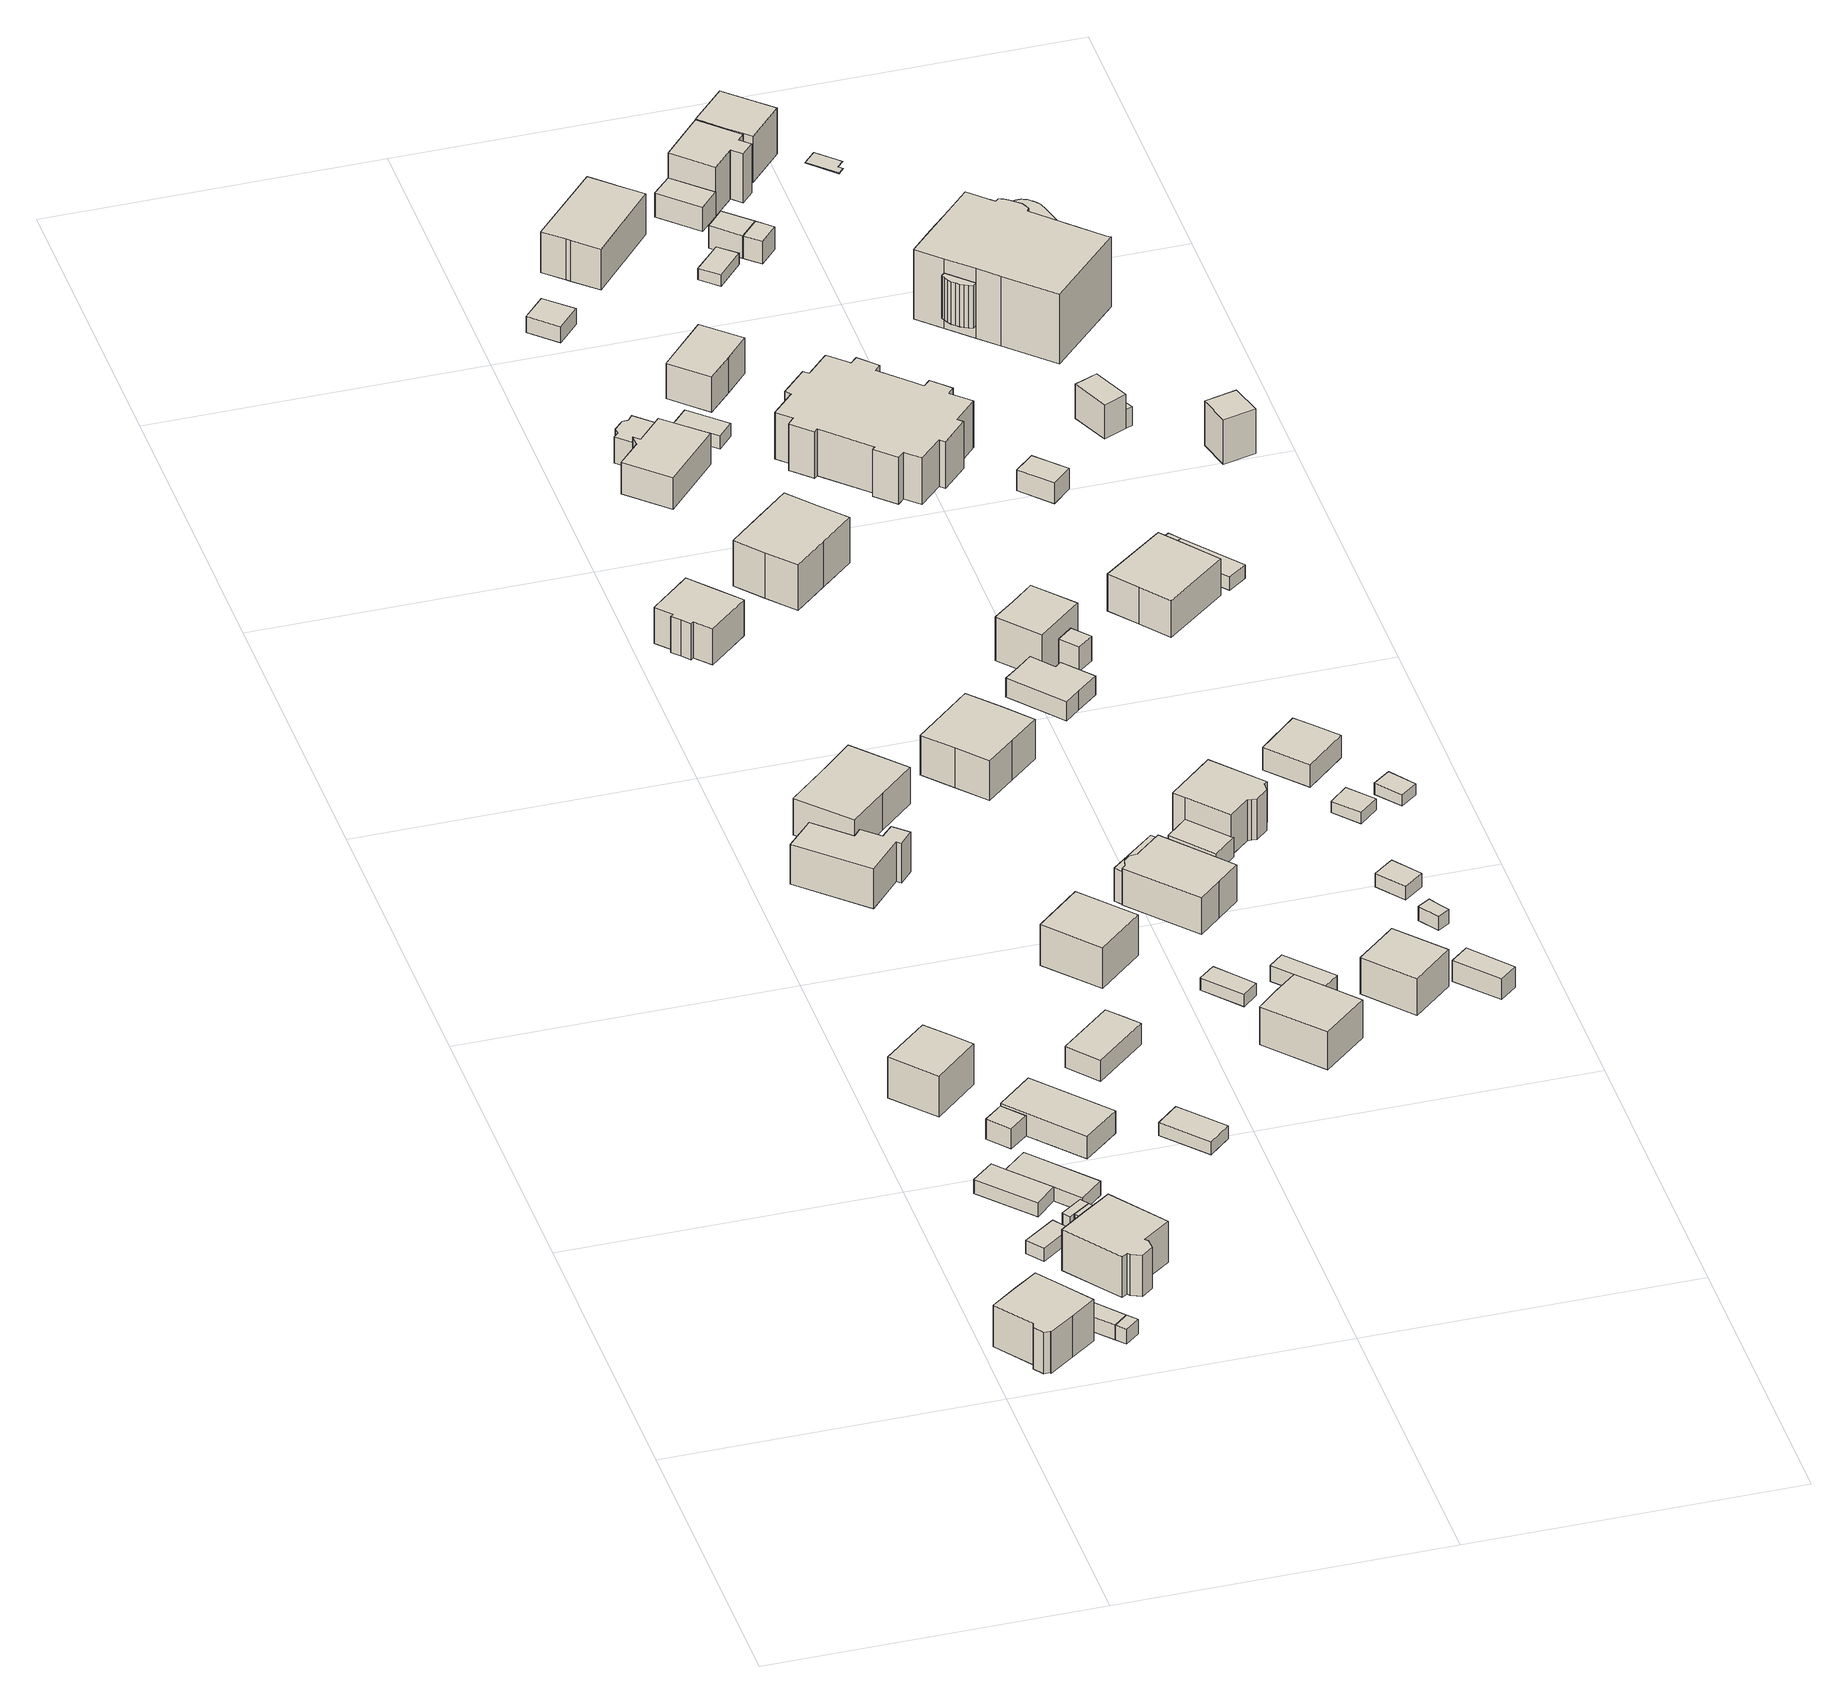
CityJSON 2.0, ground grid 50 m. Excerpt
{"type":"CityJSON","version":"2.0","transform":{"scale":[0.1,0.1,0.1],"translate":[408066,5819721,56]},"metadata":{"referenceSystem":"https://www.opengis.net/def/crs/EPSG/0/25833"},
"CityObjects":{
"building1":{"type":"Building","attributes":{"Gemeindeschluessel":"11000010","BezugspunktDach":"2200","function":"31001_1010","measuredHeight":9.78,"storeysAboveGround":1},"address":[{"country":"Germany","locality":"Berlin","thoroughfareNumber":"88A","thoroughfareName":"Terwestenstraße"}],"geometry":[{"type":"Solid","lod":"1","boundaries":[[[[0,1,2,3,4,5,6,7,8,9]],[[10,11,12,13,14,15,16,17,18,19]],[[10,19,9,8]],[[11,10,8,7]],[[12,11,7,6]],[[13,12,6,5]],[[14,13,5,4]],[[15,14,4,3]],[[16,15,3,2]],[[17,16,2,1]],[[18,17,1,0]],[[19,18,0,9]]]]}]},
"building2":{"type":"Building","attributes":{"Gemeindeschluessel":"11000010","BezugspunktDach":"2200","function":"51009_1611","measuredHeight":2.5,"storeysAboveGround":0},"address":[{"country":"Germany","locality":"Berlin"}],"geometry":[{"type":"Solid","lod":"1","boundaries":[[[[20,21,22,23]],[[24,25,26,27]],[[24,27,23,22]],[[25,24,22,21]],[[26,25,21,20]],[[27,26,20,23]]]]}]},
"building3":{"type":"Building","attributes":{"Gemeindeschluessel":"11000010","BezugspunktDach":"2200","function":"31001_2723","measuredHeight":2.43,"storeysAboveGround":1},"address":[{"country":"Germany","locality":"Berlin","thoroughfareNumber":"88A (2)","thoroughfareName":"Terwestenstraße"}],"geometry":[{"type":"Solid","lod":"1","boundaries":[[[[28,29,21,20]],[[25,30,31,26]],[[25,26,20,21]],[[30,25,21,29]],[[31,30,29,28]],[[26,31,28,20]]]]}]},
"building4":{"type":"Building","attributes":{"Gemeindeschluessel":"11000010","BezugspunktDach":"2200","function":"31001_2463","measuredHeight":2.18,"storeysAboveGround":1},"address":[{"country":"Germany","locality":"Berlin","thoroughfareNumber":"90A (1)","thoroughfareName":"Terwestenstraße"}],"geometry":[{"type":"Solid","lod":"1","boundaries":[[[[32,33,34,35]],[[36,37,38,39]],[[36,39,35,34]],[[37,36,34,33]],[[38,37,33,32]],[[39,38,32,35]]]]}]},
"building5":{"type":"Building","attributes":{"Gemeindeschluessel":"11000010","BezugspunktDach":"2200","function":"31001_2000","measuredHeight":2.38,"storeysAboveGround":1},"address":[{"country":"Germany","locality":"Berlin","thoroughfareNumber":"90 (2)","thoroughfareName":"Terwestenstraße"}],"geometry":[{"type":"Solid","lod":"1","boundaries":[[[[40,41,42,43,44]],[[45,46,47,48,49]],[[45,49,44,43]],[[46,45,43,42]],[[47,46,42,41]],[[48,47,41,40]],[[49,48,40,44]]]]}]},
"building6":{"type":"Building","attributes":{"Gemeindeschluessel":"11000010","BezugspunktDach":"2200","function":"31001_1010","measuredHeight":9.23,"storeysAboveGround":1},"address":[{"country":"Germany","locality":"Berlin","thoroughfareNumber":"90A","thoroughfareName":"Terwestenstraße"}],"geometry":[{"type":"Solid","lod":"1","boundaries":[[[[50,51,52,53,54,55,56,57,58,59,60,61]],[[62,63,64,65,66,67,68,69,70,71,72,73]],[[62,73,61,60]],[[63,62,60,59]],[[64,63,59,58]],[[65,64,58,57]],[[66,65,57,56]],[[67,66,56,55]],[[68,67,55,54]],[[69,68,54,53]],[[70,69,53,52]],[[71,70,52,51]],[[72,71,51,50]],[[73,72,50,61]]]]}]},
"building7":{"type":"Building","attributes":{"Gemeindeschluessel":"11000010","BezugspunktDach":"2200","function":"31001_1010","measuredHeight":8.6,"storeysAboveGround":1},"address":[{"country":"Germany","locality":"Berlin","thoroughfareNumber":"92A","thoroughfareName":"Terwestenstraße"}],"geometry":[{"type":"Solid","lod":"1","boundaries":[[[[74,75,76,77,78]],[[79,80,81,82,83]],[[79,83,78,77]],[[80,79,77,76]],[[81,80,76,75]],[[82,81,75,74]],[[83,82,74,78]]]]}]},
"building8":{"type":"Building","attributes":{"Gemeindeschluessel":"11000010","BezugspunktDach":"2200","function":"51009_1610","measuredHeight":2.14,"storeysAboveGround":0},"address":[{"country":"Germany","locality":"Berlin"}],"geometry":[{"type":"Solid","lod":"1","boundaries":[[[[84,85,86,87,88]],[[89,90,91,92,93]],[[89,93,88,87]],[[90,89,87,86]],[[91,90,86,85]],[[92,91,85,84]],[[93,92,84,88]]]]}]},
"building9":{"type":"Building","attributes":{"Gemeindeschluessel":"11000010","BezugspunktDach":"2200","function":"31001_2723","measuredHeight":2.11,"storeysAboveGround":1},"address":[{"country":"Germany","locality":"Berlin","thoroughfareNumber":"90A (2)","thoroughfareName":"Terwestenstraße"}],"geometry":[{"type":"Solid","lod":"1","boundaries":[[[[94,95,86,85]],[[90,96,97,91]],[[90,91,85,86]],[[96,90,86,95]],[[97,96,95,94]],[[91,97,94,85]]]]}]},
"building10":{"type":"Building","attributes":{"Gemeindeschluessel":"11000010","BezugspunktDach":"2200","function":"31001_2000","measuredHeight":2.38,"storeysAboveGround":1},"address":[{"country":"Germany","locality":"Berlin","thoroughfareNumber":"92 (1)","thoroughfareName":"Terwestenstraße"}],"geometry":[{"type":"Solid","lod":"1","boundaries":[[[[41,98,99,100,42]],[[101,102,103,47,46]],[[101,46,42,100]],[[102,101,100,99]],[[103,102,99,98]],[[47,103,98,41]],[[46,47,41,42]]]]}]},
"building11":{"type":"Building","attributes":{"Gemeindeschluessel":"11000010","function":"31001_1010"},"address":[{"country":"Germany","locality":"Berlin","thoroughfareNumber":"92","thoroughfareName":"Terwestenstraße"}],"children":["building11-1","building11-2"]},
"building11-1":{"type":"BuildingPart","attributes":{"BezugspunktDach":"2200","measuredHeight":4.22,"storeysAboveGround":1},"parents":["building11"],"geometry":[{"type":"MultiSurface","lod":"1","boundaries":[[[104,105,106,107]],[[108,109,110,111]],[[108,111,107,106]],[[109,108,106,105]],[[110,109,105,104]],[[112,113,114,110,104,107]],[[111,114,113,112]]]}]},
"building11-2":{"type":"BuildingPart","attributes":{"BezugspunktDach":"2200","measuredHeight":3.46,"storeysAboveGround":1},"parents":["building11"],"geometry":[{"type":"Solid","lod":"1","boundaries":[[[[115,113,112,116]],[[111,114,117,118]],[[111,118,116,112]],[[117,114,113,115]],[[118,117,115,116]],[[114,111,112,113]]]]}]},
"building12":{"type":"Building","attributes":{"Gemeindeschluessel":"11000010","BezugspunktDach":"2200","function":"31001_1010","measuredHeight":6.72,"storeysAboveGround":1},"address":[{"country":"Germany","locality":"Berlin","thoroughfareNumber":"6A","thoroughfareName":"Kolberger Straße"}],"geometry":[{"type":"Solid","lod":"1","boundaries":[[[[119,120,121,122,123,124,125,126,127,128]],[[129,130,131,132,133,134,135,136,137,138]],[[129,138,128,127]],[[130,129,127,126]],[[131,130,126,125]],[[132,131,125,124]],[[133,132,124,123]],[[134,133,123,122]],[[135,134,122,121]],[[136,135,121,120]],[[137,136,120,119]],[[138,137,119,128]]]]}]},
"building13":{"type":"Building","attributes":{"Gemeindeschluessel":"11000010","BezugspunktDach":"2200","function":"31001_1010","measuredHeight":4.05,"storeysAboveGround":1},"address":[{"country":"Germany","locality":"Berlin","thoroughfareNumber":"94","thoroughfareName":"Terwestenstraße"}],"geometry":[{"type":"Solid","lod":"1","boundaries":[[[[139,140,141,142,143]],[[144,145,146,147,148]],[[144,148,143,142]],[[145,144,142,141]],[[146,145,141,140]],[[147,146,140,139]],[[148,147,139,143]]]]}]},
"building14":{"type":"Building","attributes":{"Gemeindeschluessel":"11000010","BezugspunktDach":"2200","function":"31001_2000","measuredHeight":2.25,"storeysAboveGround":1},"address":[{"country":"Germany","locality":"Berlin","thoroughfareNumber":"94 (1)","thoroughfareName":"Terwestenstraße"}],"geometry":[{"type":"Solid","lod":"1","boundaries":[[[[149,150,151,152]],[[153,154,155,156]],[[153,156,152,151]],[[154,153,151,150]],[[155,154,150,149]],[[156,155,149,152]]]]}]},
"building15":{"type":"Building","attributes":{"Gemeindeschluessel":"11000010","BezugspunktDach":"2200","function":"31001_1010","measuredHeight":10.51,"storeysAboveGround":1},"address":[{"country":"Germany","locality":"Berlin","thoroughfareNumber":"95","thoroughfareName":"Terwestenstraße"}],"geometry":[{"type":"Solid","lod":"1","boundaries":[[[[157,158,159,160,161,162]],[[163,164,165,166,167,168]],[[163,168,162,161]],[[164,163,161,160]],[[165,164,160,159]],[[166,165,159,158]],[[167,166,158,157]],[[168,167,157,162]]]]}]},
"building16":{"type":"Building","attributes":{"Gemeindeschluessel":"11000010","BezugspunktDach":"2200","function":"31001_1010","measuredHeight":8.09,"storeysAboveGround":1},"address":[{"country":"Germany","locality":"Berlin","thoroughfareNumber":"99","thoroughfareName":"Terwestenstraße"}],"geometry":[{"type":"Solid","lod":"1","boundaries":[[[[169,170,171,172,173,174,175,176,177,178]],[[179,180,181,182,183,184,185,186,187,188]],[[179,188,178,177]],[[180,179,177,176]],[[181,180,176,175]],[[182,181,175,174]],[[183,182,174,173]],[[184,183,173,172]],[[185,184,172,171]],[[186,185,171,170]],[[187,186,170,169]],[[188,187,169,178]]]]}]},
"building17":{"type":"Building","attributes":{"Gemeindeschluessel":"11000010","BezugspunktDach":"2200","function":"31001_1010","measuredHeight":9.16,"storeysAboveGround":1},"address":[{"country":"Germany","locality":"Berlin","thoroughfareNumber":"96","thoroughfareName":"Terwestenstraße"}],"geometry":[{"type":"Solid","lod":"1","boundaries":[[[[189,190,191,192,193]],[[194,195,196,197,198]],[[194,198,193,192]],[[195,194,192,191]],[[196,195,191,190]],[[197,196,190,189]],[[198,197,189,193]]]]}]},
"building18":{"type":"Building","attributes":{"Gemeindeschluessel":"11000010","BezugspunktDach":"2200","function":"31001_1010","measuredHeight":9.37,"storeysAboveGround":1},"address":[{"country":"Germany","locality":"Berlin","thoroughfareNumber":"97, 97A","thoroughfareName":"Terwestenstraße"}],"geometry":[{"type":"Solid","lod":"1","boundaries":[[[[199,200,201,202,203,204,205]],[[206,207,208,209,210,211,212]],[[206,212,205,204]],[[207,206,204,203]],[[208,207,203,202]],[[209,208,202,201]],[[210,209,201,200]],[[211,210,200,199]],[[212,211,199,205]]]]}]},
"building19":{"type":"Building","attributes":{"Gemeindeschluessel":"11000010","BezugspunktDach":"2200","function":"51009_1611","measuredHeight":2.12,"storeysAboveGround":0},"address":[{"country":"Germany","locality":"Berlin"}],"geometry":[{"type":"Solid","lod":"1","boundaries":[[[[213,214,215,216]],[[217,218,219,220]],[[217,220,216,215]],[[218,217,215,214]],[[219,218,214,213]],[[220,219,213,216]]]]}]},
"building20":{"type":"Building","attributes":{"Gemeindeschluessel":"11000010","function":"31001_1010"},"address":[{"country":"Germany","locality":"Berlin","thoroughfareNumber":"28","thoroughfareName":"Schongauerstraße"}],"children":["building20-1","building20-2"]},
"building20-1":{"type":"BuildingPart","attributes":{"BezugspunktDach":"2200","measuredHeight":6.71,"storeysAboveGround":1},"parents":["building20"],"geometry":[{"type":"MultiSurface","lod":"1","boundaries":[[[221,222,223,224,225,226,227]],[[228,229,230,231,232,233,234]],[[228,234,227,226]],[[229,228,226,225]],[[235,236,225,224]],[[231,230,224,223],[231,237,235,230]],[[232,231,223,222]],[[233,232,222,221]],[[234,233,221,227]],[[238,230,229,236,235]],[[237,231,230,235]]]}]},
"building20-2":{"type":"BuildingPart","attributes":{"BezugspunktDach":"2200","measuredHeight":4.4,"storeysAboveGround":1},"parents":["building20"],"geometry":[{"type":"Solid","lod":"1","boundaries":[[[[236,235,237,239,240,241,242,243,244]],[[245,246,247,248,249,231,230,229,250]],[[245,250,244,243]],[[246,245,243,242]],[[247,246,242,241]],[[248,247,241,240]],[[249,248,240,239]],[[231,249,239,237]],[[250,229,236,244]],[[231,237,235,230]],[[235,236,229,230]]]]}]},
"building21":{"type":"Building","attributes":{"Gemeindeschluessel":"11000010","BezugspunktDach":"2200","function":"31001_1010","measuredHeight":9.69,"storeysAboveGround":1},"address":[{"country":"Germany","locality":"Berlin","thoroughfareNumber":"99B, 99C","thoroughfareName":"Terwestenstraße"}],"geometry":[{"type":"Solid","lod":"1","boundaries":[[[[251,252,253,254,255,256,257,258]],[[259,260,261,262,263,264,265,266]],[[259,266,258,257]],[[260,259,257,256]],[[261,260,256,255]],[[262,261,255,254]],[[263,262,254,253]],[[264,263,253,252]],[[265,264,252,251]],[[266,265,251,258]]]]}]},
"building22":{"type":"Building","attributes":{"Gemeindeschluessel":"11000010","BezugspunktDach":"2200","function":"51009_1610","measuredHeight":5.55,"storeysAboveGround":0},"address":[{"country":"Germany","locality":"Berlin"}],"geometry":[{"type":"Solid","lod":"1","boundaries":[[[[267,268,269,270,271,272,273,274]],[[275,276,277,278,279,280,281,282]],[[275,282,274,273]],[[276,275,273,272]],[[277,276,272,271]],[[278,277,271,270]],[[279,278,270,269]],[[280,279,269,268]],[[281,280,268,267]],[[282,281,267,274]]]]}]},
"building23":{"type":"Building","attributes":{"Gemeindeschluessel":"11000010","BezugspunktDach":"2200","function":"31001_1010","measuredHeight":9.23,"storeysAboveGround":1},"address":[{"country":"Germany","locality":"Berlin","thoroughfareNumber":"96A","thoroughfareName":"Terwestenstraße"}],"geometry":[{"type":"Solid","lod":"1","boundaries":[[[[283,284,285,286,287]],[[288,289,290,291,292]],[[288,292,287,286]],[[289,288,286,285]],[[290,289,285,284]],[[291,290,284,283]],[[292,291,283,287]]]]}]},
"building24":{"type":"Building","attributes":{"Gemeindeschluessel":"11000010","BezugspunktDach":"2200","function":"31001_1010","measuredHeight":8.44,"storeysAboveGround":1},"address":[{"country":"Germany","locality":"Berlin","thoroughfareNumber":"98","thoroughfareName":"Terwestenstraße"}],"geometry":[{"type":"Solid","lod":"1","boundaries":[[[[293,294,295,296,297,298,299,300,301,302]],[[303,304,305,306,307,308,309,310,311,312]],[[303,312,302,301]],[[304,303,301,300]],[[305,304,300,299]],[[306,305,299,298]],[[307,306,298,297]],[[308,307,297,296]],[[309,308,296,295]],[[310,309,295,294]],[[311,310,294,293]],[[312,311,293,302]]]]}]},
"building25":{"type":"Building","attributes":{"Gemeindeschluessel":"11000010","BezugspunktDach":"2200","function":"31001_2463","measuredHeight":2.64,"storeysAboveGround":1},"address":[{"country":"Germany","locality":"Berlin","thoroughfareNumber":"30 (1)","thoroughfareName":"Schongauerstraße"}],"geometry":[{"type":"Solid","lod":"1","boundaries":[[[[313,314,315,316]],[[317,318,319,320]],[[317,320,316,315]],[[318,317,315,314]],[[319,318,314,313]],[[320,319,313,316]]]]}]},
"building26":{"type":"Building","attributes":{"Gemeindeschluessel":"11000010","BezugspunktDach":"2200","function":"31001_2463","measuredHeight":2.71,"storeysAboveGround":1},"address":[{"country":"Germany","locality":"Berlin","thoroughfareNumber":"98 (1)","thoroughfareName":"Terwestenstraße"}],"geometry":[{"type":"Solid","lod":"1","boundaries":[[[[321,322,323,324]],[[325,326,327,328]],[[325,328,324,323]],[[326,325,323,322]],[[327,326,322,321]],[[328,327,321,324]]]]}]},
"building27":{"type":"Building","attributes":{"Gemeindeschluessel":"11000010","BezugspunktDach":"2200","function":"31001_2000","measuredHeight":2.21,"storeysAboveGround":1},"address":[{"country":"Germany","locality":"Berlin","thoroughfareNumber":"30A (1)","thoroughfareName":"Schongauerstraße"}],"geometry":[{"type":"Solid","lod":"1","boundaries":[[[[329,330,331,332]],[[333,334,335,336]],[[333,336,332,331]],[[334,333,331,330]],[[335,334,330,329]],[[336,335,329,332]]]]}]},
"building28":{"type":"Building","attributes":{"Gemeindeschluessel":"11000010","BezugspunktDach":"2200","function":"51009_1611","measuredHeight":4.42,"storeysAboveGround":0},"address":[{"country":"Germany","locality":"Berlin"}],"geometry":[{"type":"Solid","lod":"1","boundaries":[[[[337,338,339,340,341]],[[342,343,344,345,346]],[[342,346,341,340]],[[343,342,340,339]],[[344,343,339,338]],[[345,344,338,337]],[[346,345,337,341]]]]}]},
"building29":{"type":"Building","attributes":{"Gemeindeschluessel":"11000010","BezugspunktDach":"2200","function":"31001_1010","measuredHeight":8.34,"storeysAboveGround":1},"address":[{"country":"Germany","locality":"Berlin","thoroughfareNumber":"30A","thoroughfareName":"Schongauerstraße"}],"geometry":[{"type":"Solid","lod":"1","boundaries":[[[[347,348,349,350,351]],[[352,353,354,355,356]],[[352,356,351,350]],[[353,352,350,349]],[[354,353,349,348]],[[355,354,348,347]],[[356,355,347,351]]]]}]},
"building30":{"type":"Building","attributes":{"Gemeindeschluessel":"11000010","BezugspunktDach":"2200","function":"31001_1010","measuredHeight":3.6,"storeysAboveGround":1},"address":[{"country":"Germany","locality":"Berlin","thoroughfareNumber":"101","thoroughfareName":"Terwestenstraße"}],"geometry":[{"type":"Solid","lod":"1","boundaries":[[[[357,358,359,360,361,362,363,364]],[[365,366,367,368,369,370,371,372]],[[365,372,364,363]],[[366,365,363,362]],[[367,366,362,361]],[[368,367,361,360]],[[369,368,360,359]],[[370,369,359,358]],[[371,370,358,357]],[[372,371,357,364]]]]}]},
"building31":{"type":"Building","attributes":{"Gemeindeschluessel":"11000010","BezugspunktDach":"2200","function":"31001_1010","measuredHeight":9.09,"storeysAboveGround":1},"address":[{"country":"Germany","locality":"Berlin","thoroughfareNumber":"100","thoroughfareName":"Terwestenstraße"}],"geometry":[{"type":"Solid","lod":"1","boundaries":[[[[373,374,375,376,377,378,379,380,381,382,383]],[[384,385,386,387,388,389,390,391,392,393,394]],[[384,394,383,382]],[[385,384,382,381]],[[386,385,381,380]],[[387,386,380,379]],[[388,387,379,378]],[[389,388,378,377]],[[390,389,377,376]],[[391,390,376,375]],[[392,391,375,374]],[[393,392,374,373]],[[394,393,373,383]]]]}]},
"building32":{"type":"Building","attributes":{"Gemeindeschluessel":"11000010","BezugspunktDach":"2200","function":"31001_1010","measuredHeight":7.8,"storeysAboveGround":1},"address":[{"country":"Germany","locality":"Berlin","thoroughfareNumber":"98A","thoroughfareName":"Terwestenstraße"}],"geometry":[{"type":"Solid","lod":"1","boundaries":[[[[395,396,397,398,399]],[[400,401,402,403,404]],[[400,404,399,398]],[[401,400,398,397]],[[402,401,397,396]],[[403,402,396,395]],[[404,403,395,399]]]]}]},
"building33":{"type":"Building","attributes":{"Gemeindeschluessel":"11000010","BezugspunktDach":"2200","function":"31001_1010","measuredHeight":8.13,"storeysAboveGround":2},"address":[{"country":"Germany","locality":"Berlin","thoroughfareNumber":"32 (1)","thoroughfareName":"Schongauerstraße"}],"geometry":[{"type":"Solid","lod":"1","boundaries":[[[[405,406,407,408,409,410,411,412]],[[413,414,415,416,417,418,419,420]],[[413,420,412,411]],[[414,413,411,410]],[[415,414,410,409]],[[416,415,409,408]],[[417,416,408,407]],[[418,417,407,406]],[[419,418,406,405]],[[420,419,405,412]]]]}]},
"building34":{"type":"Building","attributes":{"Gemeindeschluessel":"11000010","function":"31001_1010"},"address":[{"country":"Germany","locality":"Berlin","thoroughfareNumber":"101","thoroughfareName":"Terwestenstraße"}],"children":["building34-1","building34-2"]},
"building34-1":{"type":"BuildingPart","attributes":{"BezugspunktDach":"2200","measuredHeight":10.72,"storeysAboveGround":1},"parents":["building34"],"geometry":[{"type":"Solid","lod":"1","boundaries":[[[[421,422,423,424,425]],[[426,427,428,429,430]],[[426,430,425,424]],[[427,426,424,423]],[[428,427,423,422]],[[429,428,422,421],[431,432,433,434]],[[430,429,421,425]],[[433,432,431,434]]]]}]},
"building34-2":{"type":"BuildingPart","attributes":{"BezugspunktDach":"2200","measuredHeight":4.15,"storeysAboveGround":1},"parents":["building34"],"geometry":[{"type":"Solid","lod":"1","boundaries":[[[[435,436,434,433]],[[431,437,438,432]],[[437,431,434,436]],[[438,437,436,435]],[[432,438,435,433]],[[431,432,433,434]]]]}]},
"building35":{"type":"Building","attributes":{"Gemeindeschluessel":"11000010","BezugspunktDach":"2200","function":"31001_1010","measuredHeight":9.12,"storeysAboveGround":2},"address":[{"country":"Germany","locality":"Berlin","thoroughfareNumber":"6","thoroughfareName":"Dahlwitzer Straße"}],"geometry":[{"type":"Solid","lod":"1","boundaries":[[[[439,440,441,442,443,444,445,446,447,448,449,450,451,452,453,454,455,456,457,458,459,460,461,462,463,464,465,466,467,468,469,470]],[[471,472,473,474,475,476,477,478,479,480,481,482,483,484,485,486,487,488,489,490,491,492,493,494,495,496,497,498,499,500,501,502]],[[471,502,470,469]],[[472,471,469,468]],[[473,472,468,467]],[[474,473,467,466]],[[475,474,466,465]],[[476,475,465,464]],[[477,476,464,463]],[[478,477,463,462]],[[479,478,462,461]],[[480,479,461,460]],[[481,480,460,459]],[[482,481,459,458]],[[483,482,458,457]],[[484,483,457,456]],[[485,484,456,455]],[[486,485,455,454]],[[487,486,454,453]],[[488,487,453,452]],[[489,488,452,451]],[[490,489,451,450]],[[491,490,450,449]],[[492,491,449,448]],[[493,492,448,447]],[[494,493,447,446]],[[495,494,446,445]],[[496,495,445,444]],[[497,496,444,443]],[[498,497,443,442]],[[499,498,442,441]],[[500,499,441,440]],[[501,500,440,439]],[[502,501,439,470]]]]}]},
"building36":{"type":"Building","attributes":{"Gemeindeschluessel":"11000010","BezugspunktDach":"2200","function":"31001_2463","measuredHeight":4.49,"storeysAboveGround":1},"address":[{"country":"Germany","locality":"Berlin","thoroughfareNumber":"98A (1)","thoroughfareName":"Terwestenstraße"}],"geometry":[{"type":"Solid","lod":"1","boundaries":[[[[503,504,505,506]],[[507,508,509,510]],[[507,510,506,505]],[[508,507,505,504]],[[509,508,504,503]],[[510,509,503,506]]]]}]},
"building37":{"type":"Building","attributes":{"Gemeindeschluessel":"11000010","BezugspunktDach":"2200","function":"31001_1010","measuredHeight":1.95,"storeysAboveGround":1},"address":[{"country":"Germany","locality":"Berlin","thoroughfareNumber":"32","thoroughfareName":"Schongauerstraße"}],"geometry":[{"type":"Solid","lod":"1","boundaries":[[[[511,512,513,514]],[[515,516,517,518]],[[515,518,514,513]],[[516,515,513,512]],[[517,516,512,511]],[[518,517,511,514]]]]}]},
"building38":{"type":"Building","attributes":{"Gemeindeschluessel":"11000010","BezugspunktDach":"2200","function":"31001_2000","measuredHeight":2.93,"storeysAboveGround":1},"address":[{"country":"Germany","locality":"Berlin","thoroughfareNumber":"2A (1)","thoroughfareName":"Dahlwitzer Straße"}],"geometry":[{"type":"Solid","lod":"1","boundaries":[[[[519,520,521,522,523]],[[524,525,526,527,528]],[[524,528,523,522]],[[525,524,522,521]],[[526,525,521,520]],[[527,526,520,519]],[[528,527,519,523]]]]}]},
"building39":{"type":"Building","attributes":{"Gemeindeschluessel":"11000010","BezugspunktDach":"2200","function":"31001_1010","measuredHeight":2.29,"storeysAboveGround":1},"address":[{"country":"Germany","locality":"Berlin","thoroughfareNumber":"2A","thoroughfareName":"Dahlwitzer Straße"}],"geometry":[{"type":"Solid","lod":"1","boundaries":[[[[529,530,531,532]],[[533,534,535,536]],[[533,536,532,531]],[[534,533,531,530]],[[535,534,530,529]],[[536,535,529,532]]]]}]},
"building40":{"type":"Building","attributes":{"Gemeindeschluessel":"11000010","BezugspunktDach":"2200","function":"31001_2000","measuredHeight":4.16,"storeysAboveGround":1},"address":[{"country":"Germany","locality":"Berlin","thoroughfareNumber":"34 (1)","thoroughfareName":"Schongauerstraße"}],"geometry":[{"type":"Solid","lod":"1","boundaries":[[[[537,538,539,540]],[[541,542,543,544]],[[541,544,540,539]],[[542,541,539,538]],[[543,542,538,537]],[[544,543,537,540]]]]}]},
"building41":{"type":"Building","attributes":{"Gemeindeschluessel":"11000010","BezugspunktDach":"2200","function":"31001_2000","measuredHeight":3.8,"storeysAboveGround":1},"address":[{"country":"Germany","locality":"Berlin","thoroughfareNumber":"34 (3)","thoroughfareName":"Schongauerstraße"}],"geometry":[{"type":"Solid","lod":"1","boundaries":[[[[545,546,547,548]],[[549,550,551,552]],[[549,552,548,547]],[[550,549,547,546]],[[551,550,546,545]],[[552,551,545,548]]]]}]},
"building42":{"type":"Building","attributes":{"Gemeindeschluessel":"11000010","BezugspunktDach":"2200","function":"31001_2000","measuredHeight":1.9,"storeysAboveGround":1},"address":[{"country":"Germany","locality":"Berlin","thoroughfareNumber":"102 (2)","thoroughfareName":"Terwestenstraße"}],"geometry":[{"type":"Solid","lod":"1","boundaries":[[[[553,554,555,556]],[[557,558,559,560]],[[557,560,556,555]],[[558,557,555,554]],[[559,558,554,553]],[[560,559,553,556]]]]}]},
"building43":{"type":"Building","attributes":{"Gemeindeschluessel":"11000010","BezugspunktDach":"2200","function":"31001_1010","measuredHeight":4.25,"storeysAboveGround":1},"address":[{"country":"Germany","locality":"Berlin","thoroughfareNumber":"102","thoroughfareName":"Terwestenstraße"}],"geometry":[{"type":"Solid","lod":"1","boundaries":[[[[561,562,563,564,565]],[[566,567,568,569,570]],[[566,570,565,564]],[[567,566,564,563]],[[568,567,563,562]],[[569,568,562,561]],[[570,569,561,565]]]]}]},
"building44":{"type":"Building","attributes":{"Gemeindeschluessel":"11000010","BezugspunktDach":"2200","function":"51009_1610","measuredHeight":3.81,"storeysAboveGround":0},"address":[{"country":"Germany","locality":"Berlin"}],"geometry":[{"type":"Solid","lod":"1","boundaries":[[[[571,572,546,545]],[[550,573,574,551]],[[550,551,545,546]],[[573,550,546,572]],[[574,573,572,571]],[[551,574,571,545]]]]}]},
"building45":{"type":"Building","attributes":{"Gemeindeschluessel":"11000010","BezugspunktDach":"2200","function":"31001_1010","measuredHeight":8.16,"storeysAboveGround":1},"address":[{"country":"Germany","locality":"Berlin","thoroughfareNumber":"103","thoroughfareName":"Terwestenstraße"}],"geometry":[{"type":"Solid","lod":"1","boundaries":[[[[575,576,577,578,579,580,581]],[[582,583,584,585,586,587,588]],[[582,588,581,580]],[[583,582,580,579]],[[584,583,579,578]],[[585,584,578,577]],[[586,585,577,576]],[[587,586,576,575]],[[588,587,575,581]]]]}]},
"building46":{"type":"Building","attributes":{"Gemeindeschluessel":"11000010","BezugspunktDach":"2200","function":"31001_1312","measuredHeight":3.9,"storeysAboveGround":1},"address":[{"country":"Germany","locality":"Berlin","thoroughfareNumber":"5 (2)","thoroughfareName":"Dahlwitzer Straße"}],"geometry":[{"type":"Solid","lod":"1","boundaries":[[[[589,590,591,592,593]],[[594,595,596,597,598]],[[594,598,593,592]],[[595,594,592,591]],[[596,595,591,590]],[[597,596,590,589]],[[598,597,589,593]]]]}]},
"building47":{"type":"Building","attributes":{"Gemeindeschluessel":"11000010","BezugspunktDach":"2200","function":"31001_1313","measuredHeight":2.46,"storeysAboveGround":1},"address":[{"country":"Germany","locality":"Berlin","thoroughfareNumber":"102 (1)","thoroughfareName":"Terwestenstraße"}],"geometry":[{"type":"Solid","lod":"1","boundaries":[[[[599,600,601,602]],[[603,604,605,606]],[[603,606,602,601]],[[604,603,601,600]],[[605,604,600,599]],[[606,605,599,602]]]]}]},
"building48":{"type":"Building","attributes":{"Gemeindeschluessel":"11000010","function":"31001_1010"},"address":[{"country":"Germany","locality":"Berlin","thoroughfareNumber":"34","thoroughfareName":"Schongauerstraße"}],"children":["building48-1","building48-2"]},
"building48-1":{"type":"BuildingPart","attributes":{"BezugspunktDach":"2200","measuredHeight":8.17,"storeysAboveGround":2},"parents":["building48"],"geometry":[{"type":"MultiSurface","lod":"1","boundaries":[[[607,608,609,610,611,612,613]],[[614,615,616,617,618,619,620]],[[614,620,613,612]],[[615,614,612,611]],[[616,615,611,610]],[[617,616,610,609]],[[618,617,609,608]],[[621,622,608,607]],[[620,623,621,619,607,613]],[[619,618,622,621]],[[619,621,623,620]]]}]},
"building48-2":{"type":"BuildingPart","attributes":{"BezugspunktDach":"2200","measuredHeight":10.39,"storeysAboveGround":2},"parents":["building48"],"geometry":[{"type":"MultiSurface","lod":"1","boundaries":[[[624,625,626,627,628,629,622,623,630,631]],[[632,633,634,635,636,637,638,639,542,541]],[[632,541,631,630]],[[633,632,630,623]],[[634,633,623,620,619,618,622]],[[635,634,622,629]],[[636,635,629,628]],[[637,636,628,627]],[[638,637,627,626]],[[639,638,626,625]],[[542,639,625,624]],[[541,542,624,631]],[[622,618,619,621]],[[621,640,619,620,623]]]}]},
"building49":{"type":"Building","attributes":{"Gemeindeschluessel":"11000010","BezugspunktDach":"2200","function":"31001_2143","measuredHeight":2.33,"storeysAboveGround":1},"address":[{"country":"Germany","locality":"Berlin","thoroughfareNumber":"103 (2)","thoroughfareName":"Terwestenstraße"}],"geometry":[{"type":"Solid","lod":"1","boundaries":[[[[641,642,643,644]],[[645,646,647,648]],[[645,648,644,643]],[[646,645,643,642]],[[647,646,642,641]],[[648,647,641,644]]]]}]},
"building50":{"type":"Building","attributes":{"Gemeindeschluessel":"11000010","BezugspunktDach":"2200","function":"51009_1611","measuredHeight":2.28,"storeysAboveGround":0},"address":[{"country":"Germany","locality":"Berlin"}],"geometry":[{"type":"Solid","lod":"1","boundaries":[[[[649,650,651,652,653,642,641,654]],[[647,646,655,656,657,658,583,582]],[[647,582,654,641]],[[646,647,641,642]],[[655,646,642,653]],[[656,655,653,652]],[[657,656,652,651]],[[658,657,651,650]],[[583,658,650,649]],[[582,583,649,654]]]]}]},
"building51":{"type":"Building","attributes":{"Gemeindeschluessel":"11000010","BezugspunktDach":"2200","function":"31001_1312","measuredHeight":6.87,"storeysAboveGround":1},"address":[{"country":"Germany","locality":"Berlin","thoroughfareNumber":"5 (1)","thoroughfareName":"Dahlwitzer Straße"}],"geometry":[{"type":"Solid","lod":"1","boundaries":[[[[659,660,661,662]],[[663,664,665,666]],[[663,666,662,661]],[[664,663,661,660]],[[665,664,660,659]],[[666,665,659,662]]]]}]},
"building52":{"type":"Building","attributes":{"Gemeindeschluessel":"11000010","BezugspunktDach":"2200","function":"31001_1010","measuredHeight":0.03,"storeysAboveGround":1},"address":[{"country":"Germany","locality":"Berlin","thoroughfareNumber":"8","thoroughfareName":"Dahlwitzer Straße"}],"geometry":[{"type":"Solid","lod":"1","boundaries":[[[[667,668,669,670,671,672]],[[673,674,675,676,677,678]],[[673,678,672,671]],[[674,673,671,670]],[[675,674,670,669]],[[676,675,669,668]],[[677,676,668,667]],[[678,677,667,672]]]]}]},
"building53":{"type":"Building","attributes":{"Gemeindeschluessel":"11000010","BezugspunktDach":"2200","function":"51009_1610","measuredHeight":3.19,"storeysAboveGround":0},"address":[{"country":"Germany","locality":"Berlin"}],"geometry":[{"type":"Solid","lod":"1","boundaries":[[[[679,680,681,682]],[[683,684,664,663]],[[683,663,682,681]],[[684,683,681,680]],[[664,684,680,679]],[[663,664,679,682]]]]}]},
"building54":{"type":"Building","attributes":{"Gemeindeschluessel":"11000010","function":"31001_1010"},"address":[{"country":"Germany","locality":"Berlin","thoroughfareNumber":"7","thoroughfareName":"Dahlwitzer Straße"}],"children":["building54-1","building54-2","building54-3","building54-4"]},
"building54-1":{"type":"BuildingPart","attributes":{"BezugspunktDach":"2200","measuredHeight":14.38,"storeysAboveGround":2},"parents":["building54"],"geometry":[{"type":"MultiSurface","lod":"1","boundaries":[[[685,686,687,688,689,690,691,692,693,694,695,696,697,698,699,700,701,702,703,704,705]],[[706,707,708,709,710,711,712,713,714,715,716,717,718,719,720,721,722,723,724,725,726]],[[706,726,705,704]],[[727,728,704,703]],[[708,707,703,702]],[[729,730,702,701]],[[709,708,731,732,733]],[[734,729,733,735,710,709,701,700]],[[736,737,734,735,738,711,710,700,699]],[[739,737,738,740,712,711,699,698]],[[713,712,698,697],[740,741,742,739]],[[743,742,741,744,714,713,697,696]],[[745,746,743,744,745,715,714,696,695]],[[716,715,695,694],[745,747,748,746]],[[749,748,694,693]],[[717,716,750,747,751]],[[718,717,751,752,753,749,693,692]],[[719,718,692,691]],[[720,719,691,690]],[[721,720,690,689]],[[722,721,689,688]],[[723,722,688,687]],[[724,723,687,686]],[[725,724,686,685],[754,755,756,757]],[[726,725,685,705]],[[707,706,728,727]],[[733,732,731,730,729]],[[735,733,729,734]],[[738,735,734,737,736]],[[740,738,737,739]],[[742,741,740,739]],[[744,741,742,743]],[[744,743,746,745]],[[748,747,745,746]],[[751,747,750,748,749]],[[749,753,752,751]],[[756,755,754,757]]]}]},
"building54-2":{"type":"BuildingPart","attributes":{"BezugspunktDach":"2200","measuredHeight":10.43,"storeysAboveGround":2},"parents":["building54"],"geometry":[{"type":"MultiSurface","lod":"1","boundaries":[[[728,727,758,759]],[[760,761,762,763]],[[760,763,759,758]],[[761,760,758,727]],[[762,761,707,706,728]],[[763,762,728,759]],[[727,728,706,707]]]}]},
"building54-3":{"type":"BuildingPart","attributes":{"BezugspunktDach":"2200","measuredHeight":7.16,"storeysAboveGround":2},"parents":["building54"],"geometry":[{"type":"Solid","lod":"1","boundaries":[[[[764,765,766,767,768,769,770,771,757,756,772]],[[755,754,773,774,775,776,777,778,779,780,781]],[[755,781,772,756]],[[773,754,757,771]],[[774,773,771,770]],[[775,774,770,769]],[[776,775,769,768]],[[777,776,768,767]],[[778,777,767,766]],[[779,778,766,765]],[[780,779,765,764]],[[781,780,764,772]],[[755,756,757,754]]]]}]},
"building54-4":{"type":"BuildingPart","attributes":{"BezugspunktDach":"2200","measuredHeight":5.04,"storeysAboveGround":2},"parents":["building54"],"geometry":[{"type":"MultiSurface","lod":"1","boundaries":[[[734,737,739,742,743,746,748,749,753,782,783,784,785,786,787,788,789,790,791,792,793,794,795,796,797,798,799,800,801,802,730]],[[803,804,805,806,807,808,809,810,811,812,813,814,815,816,817,818,819,820,821,822,823,752,751,747,745,744,741,740,738,735,732]],[[803,732,730,802]],[[804,803,802,801]],[[805,804,801,800]],[[806,805,800,799]],[[807,806,799,798]],[[808,807,798,797]],[[809,808,797,796]],[[810,809,796,795]],[[811,810,795,794]],[[812,811,794,793]],[[813,812,793,792]],[[814,813,792,791]],[[815,814,791,790]],[[816,815,790,789]],[[817,816,789,788]],[[818,817,788,787]],[[819,818,787,786]],[[820,819,786,785]],[[821,820,785,784]],[[822,821,784,783]],[[823,822,783,782]],[[752,823,782,753]],[[751,752,753,749]],[[747,751,824,749,748]],[[745,747,748,746]],[[744,745,746,743]],[[744,825,743,742,741]],[[740,741,742,739]],[[740,739,737,738]],[[735,738,737,734]],[[732,733,729,730]],[[735,734,729,826,733]]]}]},
"building55":{"type":"Building","attributes":{"Gemeindeschluessel":"11000010","BezugspunktDach":"2200","function":"51009_1611","measuredHeight":8.33,"storeysAboveGround":0},"address":[{"country":"Germany","locality":"Berlin"}],"geometry":[{"type":"Solid","lod":"1","boundaries":[[[[827,828,829,830,831]],[[832,833,834,835,836]],[[832,836,831,830]],[[833,832,830,829]],[[834,833,829,828]],[[835,834,828,827]],[[836,835,827,831]]]]}]}
},
"vertices":[
[47,30,107],[44,21,107],[55,6,107],[64,6,107],[65,4,107],[104,32,107],[142,60,107],[83,142,107],[44,114,107],[6,86,107],[44,114,37],[83,142,37],[142,60,37],[104,32,37],[65,4,37],[64,6,37],[55,6,37],[44,21,37],[47,30,37],[6,86,37],
[171,54,62],[192,72,62],[153,118,62],[133,96,62],[153,118,37],[192,72,37],[171,54,37],[133,96,37],
[183,40,62],[205,58,62],[205,58,37],[183,40,37],
[129,257,58],[177,292,58],[159,317,58],[110,282,58],[159,317,36],[177,292,36],[129,257,36],[110,282,36],
[151,360,59],[182,389,59],[130,447,59],[115,465,59],[82,437,59],[115,465,35],[130,447,35],[182,389,35],[151,360,35],[82,437,35],
[207,144,107],[216,150,107],[219,146,107],[235,139,107],[253,153,107],[252,170,107],[248,174,107],[249,175,107],[291,205,107],[230,289,107],[188,259,107],[146,228,107],[188,259,38],[230,289,38],[291,205,38],[249,175,38],[248,174,38],[252,170,38],[253,153,38],[235,139,38],[219,146,38],[216,150,38],[207,144,38],[146,228,38],
[86,619,105],[153,678,105],[126,709,105],[98,740,105],[31,682,105],[98,740,36],[126,709,36],[153,678,36],[86,619,36],[31,682,36],
[185,319,57],[192,324,57],[218,342,57],[209,354,57],[177,331,57],[209,354,36],[218,342,36],[192,324,36],[185,319,36],[177,331,36],
[205,307,57],[230,324,57],[230,324,36],[205,307,36],
[213,354,59],[247,384,59],[165,478,59],[165,478,35],[247,384,35],[213,354,35],
[253,469,74],[307,515,74],[214,622,74],[161,576,74],[214,622,36],[307,515,36],[253,469,36],[161,576,36],[161,576,70],[188,544,70],[188,544,36],
[160,520,70],[133,552,70],[160,520,36],[133,552,36],
[136,1107,104],[184,1159,104],[190,1153,104],[209,1175,104],[187,1195,104],[170,1177,104],[144,1201,104],[133,1188,104],[82,1236,104],[43,1194,104],[82,1236,37],[133,1188,37],[144,1201,37],[170,1177,37],[187,1195,37],[209,1175,37],[190,1153,37],[184,1159,37],[136,1107,37],[43,1194,37],
[322,637,71],[399,704,71],[380,726,71],[361,748,71],[284,682,71],[361,748,35],[380,726,35],[399,704,35],[322,637,35],[284,682,35],
[419,433,56],[452,462,56],[396,525,56],[363,496,56],[396,525,34],[452,462,34],[419,433,34],[363,496,34],
[145,1228,101],[199,1276,101],[252,1323,101],[185,1397,101],[132,1348,101],[78,1300,101],[132,1348,39],[185,1397,39],[252,1323,39],[199,1276,39],[145,1228,39],[78,1300,39],
[42,1757,100],[37,1753,100],[48,1741,100],[59,1728,100],[63,1732,100],[84,1709,100],[144,1762,100],[113,1797,100],[82,1833,100],[21,1780,100],[82,1833,39],[113,1797,39],[144,1762,39],[84,1709,39],[63,1732,39],[59,1728,39],[48,1741,39],[37,1753,39],[42,1757,39],[21,1780,39],
[385,842,105],[453,902,105],[386,978,105],[352,948,105],[318,918,105],[352,948,36],[386,978,36],[453,902,36],[385,842,36],[318,918,36],
[321,1341,107],[358,1299,107],[401,1336,107],[445,1374,107],[408,1417,107],[370,1459,107],[284,1383,107],[370,1459,40],[408,1417,40],[445,1374,40],[401,1336,40],[358,1299,40],[321,1341,40],[284,1383,40],
[559,747,57],[582,767,57],[536,821,57],[512,801,57],[536,821,36],[582,767,36],[559,747,36],[512,801,36],
[134,2072,91],[213,2157,91],[154,2211,91],[117,2171,91],[108,2179,91],[109,2162,91],[76,2127,91],[109,2162,38],[108,2179,38],[117,2171,38],[154,2211,38],[213,2157,38],[134,2072,38],[76,2127,38],[117,2171,82],[108,2179,82],[154,2211,82],[117,2171,45],
[124,2239,82],[117,2230,82],[108,2230,82],[94,2215,82],[95,2206,82],[87,2198,82],[95,2206,38],[94,2215,38],[108,2230,38],[117,2230,38],[124,2239,38],[87,2198,38],
[196,1836,117],[231,1796,117],[280,1839,117],[330,1882,117],[295,1922,117],[260,1962,117],[211,1919,117],[162,1876,117],[211,1919,40],[260,1962,40],[295,1922,40],[330,1882,40],[280,1839,40],[231,1796,40],[196,1836,40],[162,1876,40],
[465,1021,93],[471,1026,93],[474,1038,93],[483,1046,93],[495,1047,93],[534,1081,93],[526,1090,93],[457,1031,93],[526,1090,37],[534,1081,37],[495,1047,37],[483,1046,37],[474,1038,37],[471,1026,37],[465,1021,37],[457,1031,37],
[627,574,100],[694,632,100],[621,716,100],[587,687,100],[554,657,100],[587,687,36],[621,716,36],[694,632,36],[627,574,36],[554,657,36],
[550,924,98],[584,954,98],[618,984,98],[534,1081,98],[499,1051,98],[495,1047,98],[483,1046,98],[474,1038,98],[471,1026,98],[465,1021,98],[471,1026,36],[474,1038,36],[483,1046,36],[495,1047,36],[499,1051,36],[534,1081,36],[618,984,36],[584,954,36],[550,924,36],[465,1021,36],
[96,2486,65],[128,2521,65],[89,2557,65],[57,2523,65],[89,2557,38],[128,2521,38],[96,2486,38],[57,2523,38],
[669,728,62],[691,747,62],[632,814,62],[610,795,62],[632,814,35],[691,747,35],[669,728,35],[610,795,35],
[235,2187,61],[257,2211,61],[206,2259,61],[183,2234,61],[206,2259,39],[257,2211,39],[235,2187,39],[183,2234,39],
[609,1055,69],[643,1084,69],[640,1087,69],[591,1144,69],[558,1114,69],[591,1144,36],[640,1087,36],[643,1084,36],[609,1055,36],[558,1114,36],
[248,2272,99],[283,2309,99],[317,2346,99],[265,2394,99],[197,2320,99],[265,2394,39],[317,2346,39],[283,2309,39],[248,2272,39],[197,2320,39],
[512,1449,70],[535,1469,70],[567,1496,70],[530,1540,70],[521,1532,70],[494,1565,70],[471,1545,70],[448,1526,70],[471,1545,38],[494,1565,38],[521,1532,38],[530,1540,38],[567,1496,38],[535,1469,38],[512,1449,38],[448,1526,38],
[591,1144,106],[640,1087,106],[671,1114,106],[677,1114,106],[685,1113,106],[703,1129,106],[704,1143,106],[709,1147,106],[646,1219,106],[612,1189,106],[578,1159,106],[612,1189,37],[646,1219,37],[709,1147,37],[704,1143,37],[703,1129,37],[685,1113,37],[677,1114,37],[671,1114,37],[640,1087,37],[591,1144,37],[578,1159,37],
[780,662,97],[841,715,97],[780,784,97],[750,758,97],[720,732,97],[750,758,35],[780,784,35],[841,715,35],[780,662,35],[720,732,35],
[144,2623,108],[149,2618,108],[183,2587,108],[278,2693,108],[245,2723,108],[240,2728,108],[212,2754,108],[115,2649,108],[212,2754,39],[240,2728,39],[245,2723,39],[278,2693,39],[183,2587,39],[149,2618,39],[144,2623,39],[115,2649,39],
[508,1553,112],[575,1610,112],[525,1668,112],[492,1639,112],[458,1611,112],[492,1639,38],[525,1668,38],[575,1610,38],[508,1553,38],[458,1611,38],[562,1599,38],[539,1580,38],[539,1580,80],[562,1599,80],
[561,1554,80],[584,1573,80],[584,1573,38],[561,1554,38],
[321,2124,118],[311,2113,118],[340,2085,118],[345,2090,118],[409,2028,118],[404,2023,118],[433,1995,118],[443,2005,118],[464,1985,118],[498,2019,118],[505,2012,118],[542,2050,118],[535,2057,118],[568,2091,118],[569,2092,118],[541,2119,118],[550,2129,118],[524,2155,118],[514,2145,118],[504,2155,118],[460,2198,118],[469,2208,118],[443,2234,118],[433,2224,118],[405,2251,118],[404,2251,118],[371,2217,118],[364,2224,118],[327,2186,118],[334,2178,118],[301,2144,118],[300,2144,118],[301,2144,39],[334,2178,39],[327,2186,39],[364,2224,39],[371,2217,39],[404,2251,39],[405,2251,39],[433,2224,39],[443,2234,39],[469,2208,39],[460,2198,39],[504,2155,39],[514,2145,39],[524,2155,39],[550,2129,39],[541,2119,39],[569,2092,39],[568,2091,39],[535,2057,39],[542,2050,39],[505,2012,39],[498,2019,39],[464,1985,39],[443,2005,39],[433,1995,39],[404,2023,39],[409,2028,39],[345,2090,39],[340,2085,39],[311,2113,39],[321,2124,39],[300,2144,39],
[902,666,69],[928,688,69],[876,749,69],[849,726,69],[876,749,34],[928,688,34],[902,666,34],[849,726,34],
[342,2546,60],[380,2588,60],[354,2611,60],[316,2570,60],[354,2611,41],[380,2588,41],[342,2546,41],[316,2570,41],
[864,843,59],[882,855,59],[872,870,59],[863,885,59],[844,873,59],[863,885,35],[872,870,35],[882,855,35],[864,843,35],[844,873,35],
[841,925,57],[871,948,57],[840,989,57],[810,966,57],[840,989,34],[871,948,34],[841,925,34],[810,966,34],
[356,2683,76],[383,2712,76],[330,2762,76],[303,2734,76],[330,2762,35],[383,2712,35],[356,2683,35],[303,2734,35],
[389,2600,79],[415,2628,79],[376,2664,79],[351,2636,79],[376,2664,41],[415,2628,41],[389,2600,41],[351,2636,41],
[832,1109,55],[861,1134,55],[828,1171,55],[800,1146,55],[828,1171,36],[861,1134,36],[832,1109,36],[800,1146,36],
[789,1210,74],[849,1264,74],[823,1293,74],[797,1321,74],[738,1267,74],[797,1321,36],[823,1293,36],[849,1264,36],[789,1210,36],[738,1267,36],
[411,2580,79],[437,2608,79],[437,2608,41],[411,2580,41],
[671,1638,99],[704,1596,99],[797,1670,99],[765,1711,99],[758,1720,99],[732,1753,99],[638,1680,99],[732,1753,37],[758,1720,37],[765,1711,37],[797,1670,37],[704,1596,37],[671,1638,37],[638,1680,37],
[638,1936,74],[667,1963,74],[646,1985,74],[626,2006,74],[597,1980,74],[626,2006,39],[646,1985,39],[667,1963,39],[638,1936,39],[597,1980,39],
[898,1134,54],[923,1153,54],[895,1191,54],[869,1171,54],[895,1191,35],[923,1153,35],[898,1134,35],[869,1171,35],
[420,2795,119],[441,2775,119],[452,2765,119],[502,2819,119],[470,2849,119],[438,2879,119],[388,2826,119],[438,2879,41],[470,2849,41],[502,2819,41],[452,2765,41],[441,2775,41],[420,2795,41],[388,2826,41],[420,2795,118],[441,2775,118],[388,2826,118],
[383,2712,118],[413,2744,118],[414,2745,118],[428,2731,118],[446,2750,118],[431,2764,118],[359,2794,118],[330,2762,118],[359,2794,35],[388,2826,35],[441,2775,35],[431,2764,35],[446,2750,35],[428,2731,35],[414,2745,35],[413,2744,35],[420,2795,97],
[756,1770,60],[773,1783,60],[760,1799,60],[743,1786,60],[760,1799,37],[773,1783,37],[756,1770,37],[743,1786,37],
[758,1720,60],[766,1727,60],[780,1717,60],[812,1678,60],[840,1699,60],[732,1753,60],[840,1699,37],[812,1678,37],[780,1717,37],[766,1727,37],
[746,2061,97],[781,2076,97],[756,2133,97],[721,2118,97],[756,2133,39],[781,2076,39],[746,2061,39],[721,2118,39],
[571,2751,42],[579,2760,42],[573,2766,42],[583,2776,42],[551,2807,42],[533,2788,42],[551,2807,41],[583,2776,41],[573,2766,41],[579,2760,41],[571,2751,41],[533,2788,41],
[781,2076,71],[791,2080,71],[765,2138,71],[756,2133,71],[765,2138,39],[791,2080,39],
[616,2395,137],[651,2361,137],[679,2334,137],[744,2271,137],[849,2379,137],[843,2384,137],[812,2414,137],[803,2423,137],[756,2470,137],[760,2475,137],[757,2481,137],[754,2488,137],[739,2501,137],[733,2505,137],[726,2508,137],[721,2503,137],[693,2531,137],[687,2536,137],[654,2502,137],[616,2463,137],[582,2428,137],[616,2463,19],[654,2502,19],[687,2536,19],[693,2531,19],[721,2503,19],[726,2508,19],[733,2505,19],[739,2501,19],[754,2488,19],[757,2481,19],[760,2475,19],[756,2470,19],[803,2423,19],[812,2414,19],[843,2384,19],[849,2379,19],[744,2271,19],[679,2334,19],[651,2361,19],[616,2395,19],[582,2428,19],[654,2502,114],[616,2463,114],[693,2531,77],[687,2536,77],[687,2536,28],[687,2536,27],[693,2531,27],[721,2503,77],[721,2503,27],[726,2508,69],[726,2508,77],[726,2508,27],[733,2505,77],[733,2505,27],[739,2501,27],[739,2501,77],[754,2488,77],[754,2488,27],[757,2481,27],[757,2481,77],[760,2475,27],[760,2475,77],[756,2470,77],[760,2475,58],[756,2470,27],[803,2423,27],[803,2423,77],[651,2361,41],[616,2395,41],[616,2395,113],[651,2361,113],
[647,2509,114],[609,2470,114],[647,2509,10],[654,2502,10],[616,2463,10],[609,2470,10],
[613,2384,113],[616,2378,113],[619,2373,113],[624,2368,113],[629,2364,113],[634,2361,113],[640,2358,113],[646,2356,113],[611,2390,113],[646,2356,41],[640,2358,41],[634,2361,41],[629,2364,41],[624,2368,41],[619,2373,41],[616,2378,41],[613,2384,41],[611,2390,41],
[830,2450,77],[809,2529,77],[805,2546,77],[804,2550,77],[802,2554,77],[801,2558,77],[799,2561,77],[796,2565,77],[793,2568,77],[790,2571,77],[787,2574,77],[783,2575,77],[779,2577,77],[775,2577,77],[771,2577,77],[767,2576,77],[763,2575,77],[759,2573,77],[756,2570,77],[740,2586,77],[738,2588,77],[738,2588,27],[740,2586,27],[756,2570,27],[759,2573,27],[763,2575,27],[767,2576,27],[771,2577,27],[775,2577,27],[779,2577,27],[783,2575,27],[787,2574,27],[790,2571,27],[793,2568,27],[796,2565,27],[799,2561,27],[801,2558,27],[802,2554,27],[804,2550,27],[805,2546,27],[809,2529,27],[830,2450,27],[756,2470,52],[754,2488,66],[693,2531,45],
[886,1961,112],[936,1973,112],[923,2023,112],[899,2017,112],[874,2011,112],[899,2017,37],[923,2023,37],[936,1973,37],[886,1961,37],[874,2011,37]
]}
